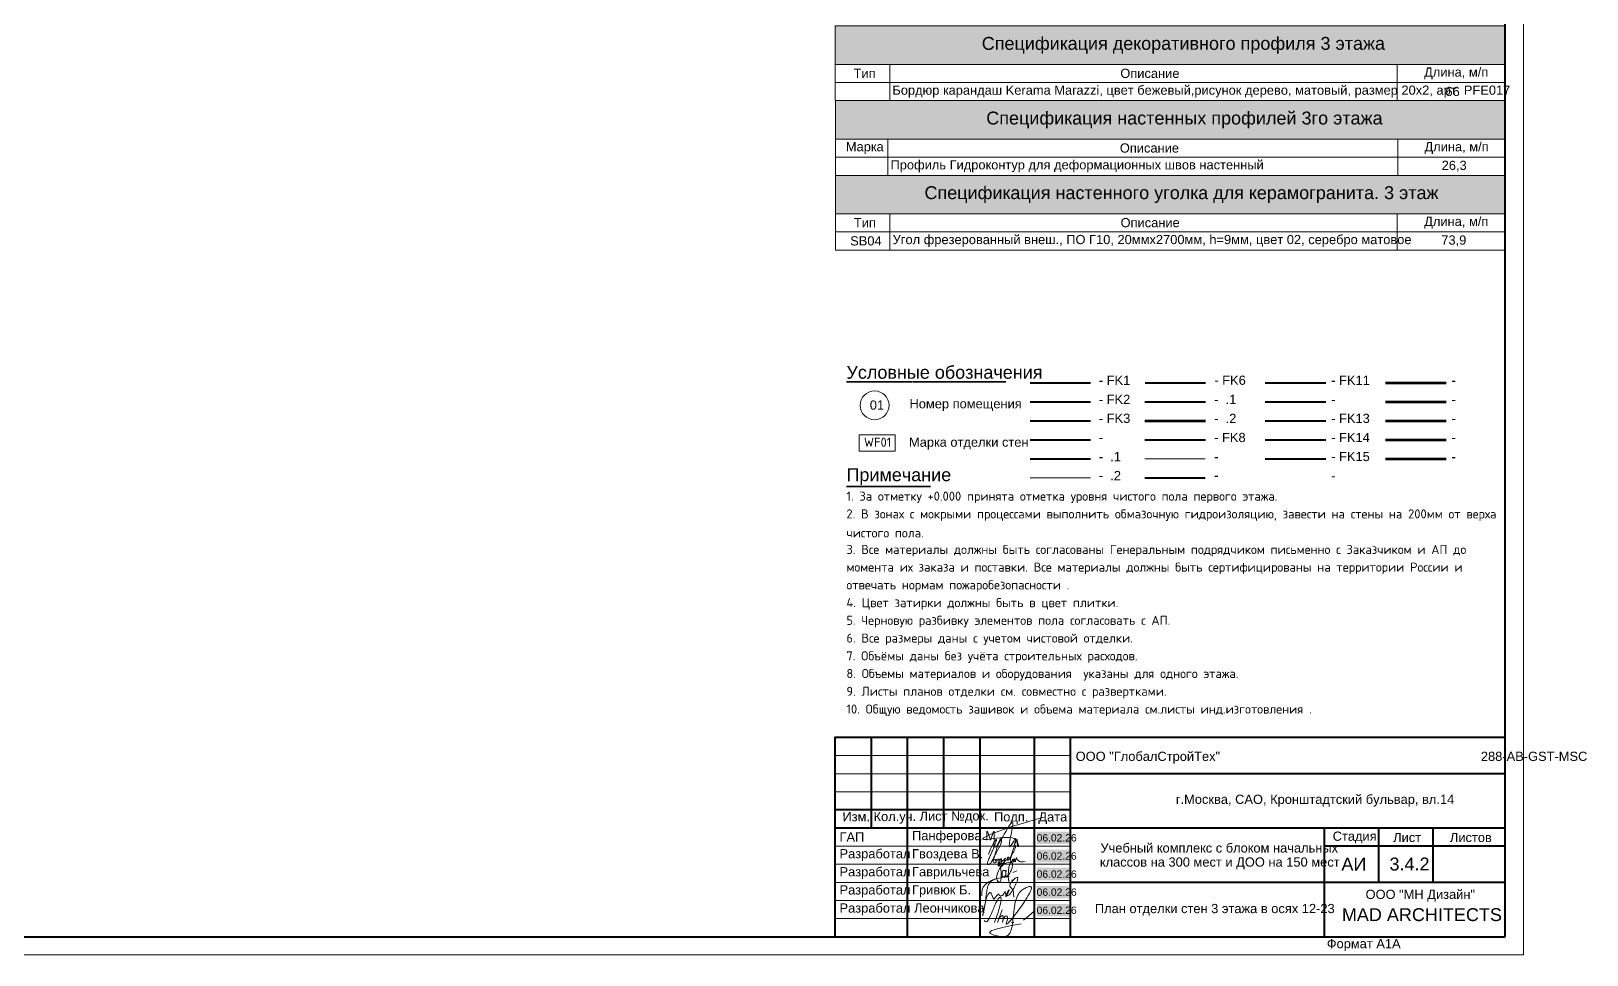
# Model space of a CAD drawing. Header units: millimetres. Extents: x -3817 to 677485, y -22715 to 103890.
# Drawn here: x 25296 to 26986, y -19807 to -18803 of the extents above; entities that cross this region are included whole.
import ezdxf

# ---------------------------------------------------------------- set-up
doc = ezdxf.new("R2010")
doc.units = ezdxf.units.MM
doc.layers.add('PDF _Геометрия', color=7, linetype='Continuous', true_color=0x1d1d1d)
doc.layers.add('PDF _Сплошная заливка', color=7, linetype='Continuous', true_color=0xffffff)
doc.layers.add('PDF _Текст', color=7, linetype='Continuous')
doc.styles.add('PDF Arial-BoldMT', font='arial.ttf')
doc.styles.add('PDF GOST-Common', font='arial.ttf')
doc.styles.add('PDF ISOCPEUR', font='isocpeur.ttf')

msp = doc.modelspace()

# ---------------------------------------------------------------- linework, layer by layer
at = {"layer": 'PDF _Геометрия', "color": 7, "lineweight": 9}
for points in [[(26917.1, -17468.5), (23606.2, -17468.5), (23606.2, -19807), (26917.1, -19807)], [(26169.7, -18879), (26169.7, -18859.3), (26228.8, -18859.3), (26779.9, -18859.3), (26897.4, -18859.3), (26897.4, -18879), (26779.9, -18879), (26228.8, -18879)], [(26169.9, -18960.2), (26169.9, -18940.4), (26226.7, -18940.4), (26780.9, -18940.4), (26897.3, -18940.4), (26897.3, -18960.2), (26780.9, -18960.2), (26226.7, -18960.2)], [(26170, -19041.3), (26170, -19021.6), (26229.1, -19021.6), (26780.2, -19021.6), (26897.3, -19021.6), (26897.3, -19041.3), (26780.2, -19041.3), (26229.1, -19041.3)], [(26234.8, -19259.9), (26195.5, -19259.9), (26195.5, -19242), (26234.8, -19242)], [(26247.9, -19669.2), (26385.7, -19669.2), (26385.7, -19688.9), (26247.9, -19688.9)], [(26247.9, -19767.6), (26385.7, -19767.6), (26385.7, -19787.3), (26247.9, -19787.3)]]:
    msp.add_lwpolyline(points, close=True, dxfattribs=at)
at = {"layer": 'PDF _Геометрия', "color": 7, "lineweight": 40}
msp.add_lwpolyline([(26897.5, -19787.3), (26897.5, -17488.2), (23685, -17488.2), (23685, -19787.3)], close=True, dxfattribs=at)
at = {"layer": 'PDF _Геометрия', "color": 7, "lineweight": 9}
for points in [[(26169.7, -18839.6), (26169.7, -18797.9), (26897.4, -18797.9), (26897.4, -18839.6), (26897.4, -18859.3)], [(26897.4, -18839.6), (26169.7, -18839.6), (26169.7, -18859.3)], [(26228.8, -18839.6), (26228.8, -18859.3), (26228.8, -18879)], [(26779.9, -18839.6), (26779.9, -18859.3), (26779.9, -18879)], [(26169.9, -18920.7), (26169.9, -18879), (26897.3, -18879), (26897.3, -18920.7), (26897.3, -18940.4)], [(26897.3, -18920.7), (26169.9, -18920.7), (26169.9, -18940.4)], [(26226.7, -18920.7), (26226.7, -18940.4), (26226.7, -18960.2)], [(26780.9, -18920.7), (26780.9, -18940.4), (26780.9, -18960.2)], [(26170, -19001.8), (26170, -18960.2), (26897.3, -18960.2), (26897.3, -19001.8), (26897.3, -19021.6)], [(26897.3, -19001.8), (26170, -19001.8), (26170, -19021.6)], [(26229.1, -19001.8), (26229.1, -19021.6), (26229.1, -19041.3)], [(26780.2, -19001.8), (26780.2, -19021.6), (26780.2, -19041.3)], [(26425, -19590.5), (26169.1, -19590.5)], [(26425, -19610.2), (26169.1, -19610.2)], [(26425, -19629.9), (26169.1, -19629.9)], [(26326.6, -19669.2), (26326.6, -19688.9)], [(26342.2, -19683.3), (26341.9, -19686.6), (26342, -19688.7), (26342.5, -19689.8), (26343.2, -19690), (26344.2, -19689.5), (26345.4, -19688.2), (26346.8, -19686.4), (26348.3, -19684.2), (26349.9, -19681.6), (26351.6, -19678.8), (26353.3, -19676), (26354.9, -19673.1), (26356.5, -19670.4), (26357.9, -19667.9), (26359.2, -19665.8), (26360.4, -19664.2), (26361.2, -19663.2), (26361.9, -19662.8), (26362.3, -19662.9), (26362.5, -19663.5), (26362.6, -19664.6), (26362.5, -19666), (26362.3, -19667.7), (26362, -19669.6), (26361.6, -19671.8), (26361.2, -19674), (26360.7, -19676.3), (26360.2, -19678.6), (26359.8, -19680.8), (26359.4, -19682.9), (26359, -19684.9), (26358.8, -19686.5), (26358.6, -19687.9), (26358.6, -19688.9), (26358.8, -19689.5), (26359.1, -19689.6), (26359.5, -19689.3), (26360.1, -19688.7), (26360.8, -19687.8), (26361.5, -19686.7), (26362.2, -19685.6), (26363, -19684.4), (26363.7, -19683.3), (26364.4, -19682.2), (26364.9, -19681.4), (26365.4, -19680.8), (26365.7, -19680.5), (26365.9, -19680.7), (26365.8, -19681.3), (26365.6, -19682.4), (26365.2, -19683.8), (26364.8, -19685.3), (26364.3, -19686.8), (26363.9, -19688), (26363.7, -19688.9), (26363.6, -19689.3), (26363.8, -19688.9), (26364.2, -19687.7), (26364.9, -19686), (26365.7, -19684.1), (26366.4, -19682.6), (26367, -19681.7), (26367.4, -19682.1), (26367.4, -19683.7), (26367.4, -19686.1), (26367.5, -19688.2), (26368, -19689.3), (26368.7, -19689.2), (26368.9, -19688.2), (26368.5, -19686.9), (26368.1, -19685.5), (26367.5, -19684.1), (26366.6, -19682.8), (26365.4, -19681.6), (26363.8, -19680.6), (26361.8, -19679.9), (26359.1, -19679.5), (26356, -19679.4), (26352.5, -19679.5), (26348.8, -19679.8), (26345, -19680.2), (26341.4, -19680.7), (26338, -19681.2), (26335, -19681.5), (26332.5, -19681.7), (26330.8, -19681.7), (26329.9, -19681.4), (26329.9, -19680.9), (26330.8, -19680), (26332.7, -19678.9), (26335.4, -19677.5), (26338.9, -19675.9), (26343.4, -19674.1), (26348.6, -19672.1), (26354.7, -19670), (26361.5, -19667.7), (26369.2, -19665.2), (26377.6, -19662.7), (26386.8, -19660), (26396.7, -19657.3)], [(26336.1, -19697.5), (26338.4, -19692.3), (26340.2, -19688.5), (26341.6, -19685.7), (26342.7, -19683.9), (26343.4, -19682.8), (26343.9, -19682.2), (26344.2, -19681.9), (26344.5, -19681.8), (26344.7, -19681.8), (26344.8, -19681.9), (26344.8, -19682.2), (26344.7, -19682.6), (26344.6, -19683.1), (26344.4, -19683.7), (26344.2, -19684.5), (26343.9, -19685.4), (26343.5, -19686.4), (26343.1, -19687.5), (26342.6, -19688.7), (26342.1, -19689.9), (26341.6, -19691.2), (26341.1, -19692.5), (26340.5, -19693.8), (26339.9, -19695.2), (26339.3, -19696.5), (26338.7, -19697.8), (26338.1, -19699.1), (26337.6, -19700.4), (26337.1, -19701.6), (26336.6, -19702.7), (26336.1, -19703.8), (26335.7, -19704.8), (26335.4, -19705.7), (26335.1, -19706.5), (26335, -19707.3), (26334.9, -19707.8), (26334.9, -19708.3), (26335.1, -19708.6), (26335.3, -19708.8), (26335.6, -19708.9), (26336, -19708.9), (26336.4, -19708.8), (26336.9, -19708.6), (26337.3, -19708.3), (26337.7, -19708), (26338.1, -19707.7), (26338.5, -19707.3), (26338.9, -19706.8), (26339.2, -19706.4), (26339.5, -19705.8), (26339.9, -19705.2), (26340.3, -19704.5), (26340.6, -19703.8), (26341.1, -19702.9), (26341.6, -19702), (26342.1, -19700.9), (26342.7, -19699.8), (26343.4, -19698.5), (26344.1, -19697.2), (26344.9, -19695.8), (26345.6, -19694.4), (26346.4, -19692.9), (26347.1, -19691.5), (26347.8, -19690.1), (26348.4, -19688.8), (26349, -19687.5), (26349.4, -19686.4), (26349.8, -19685.3), (26350.1, -19684.4), (26350.2, -19683.6), (26350.4, -19682.9), (26350.4, -19682.2), (26350.4, -19681.7), (26350.3, -19681.3), (26350.1, -19681), (26350, -19680.8), (26349.7, -19680.7), (26349.5, -19680.8), (26349.2, -19681), (26348.9, -19681.3), (26348.5, -19681.9), (26348.1, -19682.8), (26347.6, -19684), (26347, -19685.8), (26346.2, -19688.2), (26345.3, -19691.2), (26344.1, -19695), (26342.8, -19699.6), (26341.2, -19705.3), (26341.3, -19706.1), (26341.7, -19706.7), (26342.3, -19706.9), (26342.9, -19706.9), (26343.6, -19706.7), (26344.1, -19706.3), (26344.4, -19705.8), (26344.5, -19705.2), (26344.6, -19704.6), (26344.5, -19704.1), (26344.2, -19703.7), (26343.9, -19703.5), (26343.6, -19703.4), (26343.3, -19703.5), (26343.1, -19703.6), (26343, -19703.7), (26343, -19703.9), (26343.1, -19704), (26343.6, -19704), (26344.4, -19703.8), (26345.2, -19703.8), (26345.7, -19704.2), (26345.3, -19705.3)], [(26425, -19688.9), (26169.1, -19688.9)], [(26346.2, -19707.2), (26347.6, -19705.4), (26347.9, -19704.2), (26347.6, -19703.4), (26347, -19703), (26346.5, -19702.9), (26346.2, -19703.1), (26346.1, -19703.4), (26346.3, -19703.6), (26346.8, -19703.8), (26347.5, -19703.8), (26348.2, -19703.6), (26348.9, -19703.2), (26349.5, -19702.7), (26350, -19702.5), (26350.2, -19702.6), (26350.2, -19702.9), (26350.1, -19703.3), (26349.8, -19703.7), (26349.6, -19704.1), (26349.7, -19704.3), (26350.1, -19704.4), (26350.5, -19704.6), (26350.9, -19704.8), (26351.1, -19705.1), (26351.1, -19705.5), (26350.9, -19706.1), (26350.7, -19706.7), (26350.3, -19707.3), (26349.8, -19707.9), (26349.2, -19708.6), (26348.7, -19709.1), (26348.2, -19709.6), (26347.7, -19709.9), (26347.3, -19710.1), (26347, -19710.1), (26346.8, -19709.9), (26346.8, -19709.6), (26346.9, -19709.2), (26347.1, -19708.6), (26347.5, -19707.9), (26348.1, -19707.1), (26348.9, -19706.3), (26349.8, -19705.5), (26350.7, -19704.9), (26351.8, -19704.6), (26352.8, -19704.6), (26353.7, -19705.3)], [(26354.5, -19702.1), (26353.1, -19703), (26352.7, -19703.6), (26352.8, -19703.9), (26353, -19704.1), (26353.3, -19704.1), (26353.6, -19704), (26353.8, -19703.8), (26354, -19703.6), (26354.2, -19703.5), (26354.3, -19703.4), (26354.4, -19703.4), (26354.4, -19703.5), (26354.3, -19703.7), (26354.2, -19704), (26354.1, -19704.5), (26353.9, -19705.1), (26353.6, -19705.7), (26353.4, -19706.3), (26353.1, -19707), (26352.8, -19707.6), (26352.4, -19708.2), (26352.1, -19708.7), (26351.8, -19709.2), (26351.5, -19709.6), (26351.2, -19709.9), (26350.9, -19710.1), (26350.7, -19710.3), (26350.5, -19710.5), (26350.3, -19710.5), (26350.2, -19710.5), (26350.1, -19710.5), (26350.1, -19710.3), (26350.2, -19710.1), (26350.3, -19709.9), (26350.5, -19709.6), (26350.7, -19709.2), (26350.9, -19708.8), (26351.2, -19708.4), (26351.5, -19708), (26351.9, -19707.5), (26352.3, -19707), (26352.7, -19706.5), (26353.2, -19706), (26353.6, -19705.5), (26354.1, -19705), (26354.6, -19704.6), (26355.1, -19704.1), (26355.6, -19703.6), (26356, -19703.2), (26356.5, -19702.8), (26356.9, -19702.4), (26357.3, -19702.1), (26357.7, -19701.8), (26358, -19701.5), (26358.2, -19701.3), (26358.4, -19701.1), (26358.4, -19701), (26358.4, -19700.8), (26358.3, -19700.8), (26358.1, -19700.7), (26357.9, -19700.7), (26357.6, -19700.8), (26357.3, -19701), (26357.1, -19701.2), (26356.9, -19701.5), (26356.7, -19701.8), (26356.6, -19702.2), (26356.5, -19702.6), (26356.4, -19703), (26356.4, -19703.3), (26356.4, -19703.6), (26356.4, -19703.8), (26356.5, -19704), (26356.6, -19704.1), (26356.8, -19704.2), (26356.9, -19704.2), (26357.1, -19704.2), (26357.4, -19704.1), (26357.7, -19703.9), (26357.9, -19703.7), (26358.3, -19703.4), (26358.6, -19703), (26359, -19702.5), (26359.4, -19702), (26359.8, -19701.5), (26360.2, -19700.8), (26360.6, -19700.2), (26361.1, -19699.5), (26361.5, -19698.7), (26361.9, -19698), (26362.3, -19697.2), (26362.7, -19696.4), (26363.1, -19695.7), (26363.5, -19694.9), (26363.8, -19694.2), (26364.1, -19693.5), (26364.4, -19692.8), (26364.7, -19692.2), (26364.9, -19691.7), (26365, -19691.1), (26365.2, -19690.7), (26365.3, -19690.2), (26365.3, -19689.8), (26365.4, -19689.5), (26365.4, -19689.2), (26365.4, -19688.9), (26365.4, -19688.6), (26365.4, -19688.4), (26365.3, -19688.3), (26365.2, -19688.2), (26365.2, -19688.1), (26365.1, -19688), (26365, -19688), (26364.9, -19688.1), (26364.8, -19688.2), (26364.6, -19688.3), (26364.5, -19688.6), (26364.3, -19688.9), (26364.1, -19689.3), (26363.9, -19689.7), (26363.7, -19690.3), (26363.4, -19691), (26363.2, -19691.7), (26362.9, -19692.6), (26362.6, -19693.6), (26362.2, -19694.7), (26361.9, -19695.9), (26361.6, -19697.1), (26361.2, -19698.3), (26360.9, -19699.5), (26360.7, -19700.7), (26360.4, -19701.8), (26360.2, -19702.8), (26360, -19703.8), (26359.9, -19704.6), (26359.9, -19705.3)], [(26361.9, -19705.3), (26360.9, -19705.3), (26359.9, -19705.3), (26360.7, -19705.6), (26361.5, -19705.3), (26362.2, -19704.7), (26362.5, -19704.1), (26362.5, -19703.8), (26362.3, -19703.6), (26362.1, -19703.5), (26362, -19703.5), (26362.2, -19703.5), (26362.6, -19703.5), (26363.2, -19703.3), (26363.8, -19703), (26364.3, -19702.7), (26364.6, -19702.8), (26364.3, -19703.5), (26363.4, -19705.3)], [(26362.8, -19706), (26363.8, -19706), (26365, -19704.9), (26366.1, -19703.2), (26366.5, -19701.2), (26366.5, -19702.2), (26366.8, -19702.6), (26367.2, -19702.7), (26367.4, -19702.9), (26367.6, -19703.2), (26367.7, -19703.5), (26368, -19704), (26368.4, -19704.5), (26369, -19705), (26369.8, -19705.5), (26370.8, -19705.9), (26372.2, -19706), (26373.9, -19705.9), (26376.1, -19705.5)], [(26425, -19708.6), (26169.1, -19708.6)], [(26348.2, -19705.9), (26349.2, -19712.2), (26349.8, -19717.2), (26350, -19721.1), (26349.9, -19723.9), (26349.6, -19725.9), (26349, -19727.2), (26348.4, -19727.8), (26347.6, -19728), (26346.9, -19727.6), (26346.2, -19727), (26345.7, -19726), (26345.2, -19724.7), (26345, -19723.2), (26345.1, -19721.5), (26345.4, -19719.6), (26346.1, -19717.6), (26347, -19715.6), (26348.1, -19713.7), (26349.4, -19711.8), (26350.8, -19710.2), (26352.3, -19708.9), (26353.9, -19707.9), (26355.9, -19707.1), (26358.4, -19706.5), (26361.7, -19706), (26365.9, -19705.6)], [(26354.6, -19715.9), (26353.4, -19715.2), (26352.5, -19715.2), (26352, -19715.4), (26351.7, -19715.8), (26351.4, -19716.3), (26351.3, -19717), (26351.1, -19717.8), (26351.1, -19718.6), (26351, -19719.5), (26351, -19720.3), (26351.1, -19721), (26351.4, -19721.6), (26351.7, -19722), (26352.1, -19722.2), (26352.6, -19722.2), (26353.1, -19722.1), (26353.5, -19721.9), (26353.9, -19721.5), (26354.2, -19720.9), (26354.5, -19720.1), (26354.8, -19719.2), (26354.9, -19718.1), (26355.1, -19717.1), (26355.2, -19716.2), (26355.2, -19715.5), (26355.2, -19715.1), (26355.2, -19714.9), (26355.2, -19714.9), (26355.2, -19715.1), (26355.2, -19715.6), (26355.1, -19716.5), (26355, -19717.6), (26355, -19718.7), (26355, -19719.7), (26355, -19720.6), (26355.1, -19721.3), (26355.2, -19721.7), (26355.4, -19721.9), (26355.6, -19722), (26355.9, -19721.9), (26356.2, -19721.7), (26356.5, -19721.5), (26356.9, -19721.2), (26357.3, -19720.8), (26357.8, -19720.3), (26358.3, -19719.7), (26358.8, -19719), (26359.3, -19718.1), (26359.7, -19717.2), (26360.2, -19716.3), (26360.7, -19715.3), (26361.1, -19714.3), (26361.4, -19713.4), (26361.7, -19712.4), (26361.9, -19711.5), (26362.1, -19710.7), (26362.2, -19709.9), (26362.2, -19709.2), (26362.2, -19708.6), (26362.2, -19708.1), (26362.1, -19707.6), (26362, -19707.3), (26361.9, -19707), (26361.7, -19706.8), (26361.5, -19706.6), (26361.2, -19706.6), (26360.9, -19706.6), (26360.6, -19706.6), (26360.3, -19706.8), (26360, -19707.1), (26359.8, -19707.4), (26359.5, -19707.9), (26359.3, -19708.4), (26359, -19709), (26358.8, -19709.7), (26358.6, -19710.5), (26358.4, -19711.3), (26358.3, -19712.3), (26358.1, -19713.2), (26358, -19714.3), (26357.9, -19715.4), (26357.8, -19716.5), (26357.7, -19717.6), (26357.6, -19718.8), (26357.6, -19719.9), (26357.6, -19720.9), (26357.6, -19722), (26357.6, -19722.9), (26357.7, -19723.8), (26357.8, -19724.6), (26357.9, -19725.3), (26358.1, -19726), (26358.2, -19726.7), (26358.4, -19727.3), (26358.5, -19727.9), (26358.7, -19728.6), (26358.9, -19729.2)], [(26362.4, -19717.4), (26365.2, -19716.6), (26366.8, -19715.8)], [(26425, -19728.3), (26169.1, -19728.3)], [(26328.8, -19743), (26328.8, -19739.4), (26329.4, -19736.3), (26330.5, -19733.5), (26332.2, -19731.2), (26334.2, -19729.2), (26336.6, -19727.5), (26339.1, -19726.1), (26341.8, -19725), (26344.6, -19724.1), (26347.3, -19723.5), (26349.9, -19723), (26352.3, -19722.6), (26354.4, -19722.4), (26356.2, -19722.2), (26357.5, -19722.1), (26358.3, -19722), (26358.6, -19722), (26358.4, -19722), (26357.9, -19722), (26357, -19722.1), (26355.8, -19722.2), (26354.3, -19722.3), (26352.7, -19722.6), (26350.9, -19722.8), (26349.1, -19723.2), (26347.2, -19723.6), (26345.3, -19724.1), (26343.5, -19724.7), (26341.9, -19725.4), (26340.3, -19726.2), (26339, -19727.1), (26338, -19728.1), (26337.1, -19729.2), (26336.3, -19730.4), (26335.7, -19731.8), (26335.2, -19733.2), (26334.9, -19734.8), (26334.5, -19736.5), (26334.2, -19738.3), (26334, -19740.3), (26333.7, -19742.5), (26333.4, -19744.7), (26333.1, -19747.1), (26332.7, -19749.7), (26332.2, -19752.3), (26331.8, -19754.8), (26331.3, -19757.2), (26330.9, -19759.5), (26330.5, -19761.4), (26330.1, -19763), (26329.9, -19764.1), (26329.8, -19764.6), (26329.8, -19764.5), (26329.9, -19763.9), (26330.2, -19762.7), (26330.5, -19761.2), (26330.8, -19759.4), (26331.3, -19757.4), (26331.7, -19755.3), (26332.1, -19753.3), (26332.4, -19751.4), (26332.7, -19749.6), (26333.1, -19748), (26333.5, -19746.4), (26334, -19744.9), (26334.7, -19743.3), (26335.5, -19741.7), (26336.5, -19740.3), (26337.5, -19739.3), (26338.4, -19739.2), (26339.2, -19740), (26339.9, -19741.7), (26340.5, -19743.7), (26341.1, -19745.4), (26341.8, -19746.3), (26342.7, -19745.8), (26343.8, -19744.3), (26345.4, -19742.3), (26347.4, -19740.7), (26347.9, -19742.1), (26348.9, -19742.8), (26350.1, -19742.9), (26351.2, -19742.5), (26352.1, -19741.7), (26352.8, -19740.6), (26353.3, -19739.6), (26353.7, -19738.8), (26354, -19738.3), (26354.2, -19738.5), (26354.4, -19739.1), (26354.6, -19740.2), (26354.8, -19741.4), (26354.9, -19742.5), (26355.1, -19743.5), (26355.2, -19744), (26355.3, -19744), (26355.4, -19743.4), (26355.5, -19742.6), (26355.8, -19741.5), (26356.1, -19740.3), (26356.6, -19739.1), (26357.1, -19738.1), (26357.7, -19737.2), (26358.2, -19736.7), (26358.6, -19736.4), (26358.7, -19736.6), (26358.4, -19737.2), (26358, -19738.1), (26357.4, -19739.2), (26356.9, -19740.2), (26356.5, -19741.1), (26356.4, -19741.8), (26356.4, -19742.3), (26356.5, -19742.6), (26356.8, -19742.7), (26357.3, -19742.6), (26357.8, -19742.3), (26358.5, -19741.8), (26359.2, -19741.1), (26360, -19740.2), (26360.8, -19739), (26361.7, -19737.7), (26362.6, -19736.3), (26363.5, -19734.8), (26364.3, -19733.2), (26365.2, -19731.6), (26365.9, -19730), (26366.6, -19728.5), (26367.1, -19727.1), (26367.5, -19725.8), (26367.8, -19724.7), (26368, -19723.8), (26367.9, -19723.1), (26367.6, -19722.8), (26367.2, -19722.7), (26366.6, -19722.8), (26365.9, -19723.2), (26365.1, -19723.8), (26364.2, -19724.5), (26363.4, -19725.3), (26362.5, -19726.2), (26361.7, -19727.2), (26360.9, -19728.2), (26360.2, -19729.2), (26359.7, -19730.2), (26359.4, -19731.1), (26359.2, -19731.9), (26359.3, -19732.6), (26359.6, -19733.1), (26360.1, -19733.6), (26360.6, -19734.1), (26361.2, -19734.6), (26361.7, -19735.1), (26362.3, -19735.8), (26362.7, -19736.5), (26363, -19737.4), (26363.2, -19738.8), (26363.4, -19740.9), (26363.6, -19744.3)], [(26347.5, -19767.2), (26349.4, -19765.3), (26350.8, -19764.3), (26351.7, -19764.4), (26352.1, -19765.6), (26352, -19768), (26351.4, -19771.7), (26352.1, -19768.8), (26353.1, -19766.5), (26354.2, -19765.1), (26355.3, -19764.5), (26356.2, -19764.9), (26356.6, -19766.1), (26356.6, -19768.4), (26355.8, -19771.7), (26355.5, -19773.1), (26355.7, -19773.6), (26356.4, -19773.4), (26357.5, -19772.4), (26359, -19770.9), (26360.8, -19768.8), (26362.8, -19766.4), (26364.9, -19763.6), (26367.2, -19760.6), (26369.5, -19757.4), (26371.8, -19754.2), (26374, -19751), (26376, -19748), (26377.8, -19745.2), (26379.3, -19742.6), (26380.6, -19740.5), (26381.5, -19738.6), (26382.2, -19737), (26382.6, -19735.7), (26382.8, -19734.7), (26382.8, -19733.9), (26382.6, -19733.3), (26382.2, -19732.9), (26381.7, -19732.7), (26381, -19732.7), (26380.3, -19732.8), (26379.4, -19733), (26378.5, -19733.3), (26377.5, -19733.8), (26376.5, -19734.2), (26375.5, -19734.8), (26374.5, -19735.4), (26373.5, -19736), (26372.5, -19736.8), (26371.5, -19737.6), (26370.5, -19738.6), (26369.6, -19739.7), (26368.7, -19740.9), (26367.9, -19742.3), (26367.1, -19743.9), (26366.4, -19745.7), (26365.8, -19747.7), (26365.2, -19749.9), (26364.8, -19752.3), (26364.3, -19754.9), (26364, -19757.5), (26363.6, -19760.3), (26363.3, -19763.1), (26363, -19765.9), (26362.7, -19768.6), (26362.4, -19771.3), (26362.1, -19773.8), (26361.7, -19776.1), (26361.2, -19778.2), (26360.7, -19780), (26360.1, -19781.6), (26359.5, -19783), (26358.7, -19784.1), (26357.9, -19785.1), (26357, -19785.8), (26355.9, -19786.4), (26354.8, -19786.8), (26353.5, -19787), (26352.2, -19787.1), (26350.7, -19787.1), (26349, -19787), (26347.3, -19786.7), (26345.5, -19786.4), (26343.6, -19786), (26341.9, -19785.5), (26340.4, -19784.9), (26339.1, -19784.3), (26338.2, -19783.7), (26337.7, -19783), (26337.7, -19782.3), (26338.4, -19781.5), (26339.9, -19780.6), (26342.2, -19779.7), (26345.6, -19778.6), (26350.1, -19777.5), (26355.9, -19776.2), (26363, -19774.8), (26371.5, -19773.3)], [(26361.1, -19725.9), (26362.4, -19725.9), (26363.8, -19725.9)], [(26425, -19748), (26169.1, -19748)], [(26331.3, -19769.5), (26332.6, -19770.9), (26333.8, -19771), (26335.1, -19770.2), (26336.3, -19768.6), (26337.4, -19766.6), (26338.4, -19764.3), (26339.4, -19762.2), (26340.2, -19760.2), (26340.8, -19758.5), (26341.5, -19756.9), (26342, -19755.5), (26342.5, -19754.1), (26343.1, -19752.9), (26343.6, -19751.7), (26344.1, -19750.5), (26344.8, -19749.3), (26345.4, -19748.2), (26346.1, -19747.1), (26346.8, -19746.1), (26347.5, -19745.3), (26348.1, -19744.7), (26348.7, -19744.3), (26349.1, -19744.2), (26349.5, -19744.4), (26349.7, -19745), (26349.8, -19746), (26349.7, -19747.4), (26349.4, -19749.3), (26349, -19751.4), (26348.4, -19753.9), (26347.8, -19756.5), (26347, -19759.2), (26346.2, -19762), (26345.3, -19764.7), (26344.4, -19767.3), (26343.5, -19769.6), (26342.6, -19771.7)], [(26425, -19767.6), (26169.1, -19767.6)], [(26326.6, -19767.6), (26326.6, -19787.3)], [(26350.8, -19758.2), (26348.3, -19765), (26345.8, -19771.7)], [(26361.1, -19771.7), (26362.4, -19771.7), (26363.8, -19771.7)], [(26374.1, -19769.3), (26379.9, -19764.5), (26385.7, -19759.6)]]:
    msp.add_lwpolyline(points, dxfattribs=at)
at = {"layer": 'PDF _Геометрия', "color": 7, "lineweight": 35}
for points in [[(26181.8, -19184.6), (26253.2, -19184.6)], [(26253.8, -19184.6), (26258.1, -19184.6)], [(26258, -19184.6), (26355, -19184.6)], [(26181.8, -19298), (26273.2, -19298)]]:
    msp.add_lwpolyline(points, dxfattribs=at)
at = {"layer": 'PDF _Геометрия', "color": 231, "lineweight": 40, "true_color": 0xff80c0}
msp.add_lwpolyline([(26381.3, -19185.4), (26447.1, -19185.4)], dxfattribs=at)
at = {"layer": 'PDF _Геометрия', "color": 9, "lineweight": 40, "true_color": 0xd6bca3}
msp.add_lwpolyline([(26506.2, -19185.4), (26571.9, -19185.4)], dxfattribs=at)
at = {"layer": 'PDF _Геометрия', "color": 31, "lineweight": 40, "true_color": 0xe8ca86}
msp.add_lwpolyline([(26636.8, -19185.4), (26702.6, -19185.4)], dxfattribs=at)
at = {"layer": 'PDF _Геометрия', "color": 2, "lineweight": 60}
msp.add_lwpolyline([(26767.5, -19185.4), (26833.2, -19185.4)], dxfattribs=at)
at = {"layer": 'PDF _Геометрия', "color": 83, "lineweight": 40, "true_color": 0x85be7e}
msp.add_lwpolyline([(26381.3, -19206.1), (26447.1, -19206.1)], dxfattribs=at)
at = {"layer": 'PDF _Геометрия', "color": 11, "lineweight": 40, "true_color": 0xff8f59}
msp.add_lwpolyline([(26505.9, -19206.1), (26571.9, -19206.1)], dxfattribs=at)
at = {"layer": 'PDF _Геометрия', "color": 254, "lineweight": 40, "true_color": 0xc2dce7}
msp.add_lwpolyline([(26636.8, -19206.1), (26702.6, -19206.1)], dxfattribs=at)
at = {"layer": 'PDF _Геометрия', "color": 192, "lineweight": 60, "true_color": 0x6500ca}
msp.add_lwpolyline([(26767.5, -19206.1), (26833.2, -19206.1)], dxfattribs=at)
at = {"layer": 'PDF _Геометрия', "color": 41, "lineweight": 40, "true_color": 0xede76b}
msp.add_lwpolyline([(26381.3, -19226.8), (26447.1, -19226.8)], dxfattribs=at)
at = {"layer": 'PDF _Геометрия', "color": 230, "lineweight": 60, "true_color": 0xff0080}
msp.add_lwpolyline([(26505.9, -19226.8), (26571.9, -19226.8)], dxfattribs=at)
at = {"layer": 'PDF _Геометрия', "color": 5, "lineweight": 40}
msp.add_lwpolyline([(26636.8, -19226.8), (26702.6, -19226.8)], dxfattribs=at)
at = {"layer": 'PDF _Геометрия', "color": 171, "lineweight": 60, "true_color": 0x8080ff}
msp.add_lwpolyline([(26767.5, -19226.8), (26833.2, -19226.8)], dxfattribs=at)
at = {"layer": 'PDF _Геометрия', "color": 91, "lineweight": 40, "true_color": 0x50fe6a}
msp.add_lwpolyline([(26381.3, -19247.6), (26447.1, -19247.6)], dxfattribs=at)
at = {"layer": 'PDF _Геометрия', "color": 137, "lineweight": 40, "true_color": 0x408080}
msp.add_lwpolyline([(26505.9, -19247.6), (26571.9, -19247.6)], dxfattribs=at)
at = {"layer": 'PDF _Геометрия', "color": 7, "lineweight": 40, "true_color": 0xffd2ff}
msp.add_lwpolyline([(26636.8, -19247.6), (26702.6, -19247.6)], dxfattribs=at)
at = {"layer": 'PDF _Геометрия', "color": 120, "lineweight": 60, "true_color": 0x00ffb9}
msp.add_lwpolyline([(26767.5, -19247.6), (26833.2, -19247.6)], dxfattribs=at)
at = {"layer": 'PDF _Геометрия', "color": 171, "lineweight": 40, "true_color": 0x7171ff}
msp.add_lwpolyline([(26381.3, -19268.3), (26447.1, -19268.3)], dxfattribs=at)
at = {"layer": 'PDF _Геометрия', "color": 96, "lineweight": 20, "true_color": 0x008000}
msp.add_lwpolyline([(26505.9, -19268.3), (26571.6, -19268.3)], dxfattribs=at)
at = {"layer": 'PDF _Геометрия', "color": 33, "lineweight": 40, "true_color": 0xc89191}
msp.add_lwpolyline([(26636.8, -19268.3), (26702.6, -19268.3)], dxfattribs=at)
at = {"layer": 'PDF _Геометрия', "color": 8, "lineweight": 60, "true_color": 0x808080}
msp.add_lwpolyline([(26767.5, -19268.3), (26833.2, -19268.3)], dxfattribs=at)
at = {"layer": 'PDF _Геометрия', "color": 32, "lineweight": 20, "true_color": 0xd56a00}
msp.add_lwpolyline([(26381.3, -19288.9), (26447.1, -19288.9)], dxfattribs=at)
at = {"layer": 'PDF _Геометрия', "color": 254, "lineweight": 40, "true_color": 0xbdf0ee}
msp.add_lwpolyline([(26505.9, -19288.6), (26571.6, -19288.6)], dxfattribs=at)
at = {"layer": 'PDF _Геометрия', "color": 7, "lineweight": 40}
for points in [[(26897.5, -19570.8), (26169.1, -19570.8), (26169.1, -19787.3)], [(26208.5, -19570.8), (26208.5, -19669.2)], [(26247.9, -19570.8), (26247.9, -19787.3)], [(26287.2, -19570.8), (26287.2, -19669.2)], [(26326.6, -19570.8), (26326.6, -19787.3)], [(26385.7, -19570.8), (26385.7, -19787.3)], [(26425, -19570.8), (26425, -19787.3)], [(26897.5, -19610.2), (26425, -19610.2)], [(26425, -19649.5), (26169.1, -19649.5)], [(26897.5, -19669.2), (26169.1, -19669.2)], [(26700.6, -19669.2), (26700.6, -19787.3)], [(26759.7, -19669.2), (26759.7, -19728.3)], [(26818.7, -19669.2), (26818.7, -19728.3)], [(26897.5, -19688.9), (26700.6, -19688.9)], [(26897.5, -19728.3), (26425, -19728.3)]]:
    msp.add_lwpolyline(points, dxfattribs=at)
at = {"layer": 'PDF _Геометрия', "color": 7, "lineweight": 9}
msp.add_circle((26212.4, -19210), 15.7, dxfattribs=at)
at = {"layer": 'PDF _Сплошная заливка', "color": 7, "lineweight": 9, "true_color": 0xf0f0f0, "transparency": 33554559}
msp.add_solid([(26169.7, -18797.9), (26897.4, -18797.9), (26169.7, -18839.6), (26897.4, -18839.6)], dxfattribs=at)
at = {"layer": 'PDF _Сплошная заливка', "color": 7, "lineweight": 9, "true_color": 0xf3f3f3, "transparency": 33554559}
for points in [[(26169.9, -18879), (26897.3, -18879), (26169.9, -18920.7), (26897.3, -18920.7)], [(26170, -18960.2), (26897.3, -18960.2), (26170, -19001.8), (26897.3, -19001.8)]]:
    msp.add_solid(points, dxfattribs=at)
at = {"layer": 'PDF _Сплошная заливка', "lineweight": 9, "transparency": 33554559}
for points in [[(26388.4, -19673.1), (26423.6, -19673.1), (26388.4, -19686.6), (26423.6, -19686.6)], [(26388.4, -19692.7), (26423.6, -19692.7), (26388.4, -19706.3), (26423.6, -19706.3)], [(26388.4, -19712.4), (26423.6, -19712.4), (26388.4, -19726), (26423.6, -19726)], [(26388.4, -19732.1), (26423.6, -19732.1), (26388.4, -19745.7), (26423.6, -19745.7)], [(26388.4, -19751.8), (26423.6, -19751.8), (26388.4, -19765.3), (26423.6, -19765.3)]]:
    msp.add_solid(points, dxfattribs=at)

# ---------------------------------------------------------------- texts
at = {"layer": 'PDF _Текст', "attachment_point": 4}
for s, insert, char_height, style in [('Спецификация декоративного профиля 3 этажа', (26328.8, -18818.9), 14, 'PDF GOST-Common'), ('Длина, м/п', (26809.3, -18849.4), 10, 'PDF GOST-Common'), ('Тип', (26189.6, -18849.4), 10, 'PDF GOST-Common'), ('Описание', (26479.3, -18849.4), 10, 'PDF GOST-Common'), ('Бордюр карандаш Kerama Marazzi, цвет бежевый,рисунок дерево, матовый, размер 20х2, арт. PFE017', (26231.7, -18869.1), 10, 'PDF GOST-Common'), ('66', (26832.5, -18869.1), 10, 'PDF GOST-Common'), ('Спецификация настенных профилей 3го этажа', (26333.7, -18900), 14, 'PDF GOST-Common'), ('Марка', (26181.2, -18930.5), 10, 'PDF GOST-Common'), ('Описание', (26478.8, -18930.5), 10, 'PDF GOST-Common'), ('Длина, м/п', (26809.7, -18930.5), 10, 'PDF GOST-Common'), ('Профиль Гидроконтур для деформационных швов настенный', (26229.7, -18950.2), 10, 'PDF GOST-Common'), ('26,3', (26828.4, -18950.2), 10, 'PDF GOST-Common'), ('Спецификация настенного уголка для керамогранита. 3 этаж', (26266.6, -18981.1), 14, 'PDF GOST-Common'), ('Тип', (26189.9, -19011.6), 10, 'PDF GOST-Common'), ('Описание', (26479.6, -19011.6), 10, 'PDF GOST-Common'), ('Длина, м/п', (26809.4, -19011.6), 10, 'PDF GOST-Common'), ('SB04', (26185.9, -19031.4), 10, 'PDF GOST-Common'), ('Угол фрезерованный внеш., ПО Г10, 20ммх2700мм, h=9мм, цвет 02, серебро матовое', (26232, -19031.4), 10, 'PDF GOST-Common'), ('73,9', (26828, -19031.4), 10, 'PDF GOST-Common'), ('Условные обозначения', (26181.8, -19174.2), 14, 'PDF GOST-Common'), ('- FK1', (26456, -19182.8), 10, 'PDF GOST-Common'), ('- FK6', (26581.5, -19182.8), 10, 'PDF GOST-Common'), ('- FK11', (26708.4, -19182.8), 10, 'PDF GOST-Common'), ('-  ', (26839.1, -19182.8), 10, 'PDF GOST-Common'), ('01', (26207.2, -19209.8), 10, 'PDF GOST-Common'), ('Номер помещения', (26250.3, -19209.8), 10, 'PDF GOST-Common'), ('- FK2', (26456, -19203.5), 10, 'PDF GOST-Common'), ('-  .1', (26581.3, -19203.5), 10, 'PDF GOST-Common'), ('-  ', (26708.4, -19203.5), 10, 'PDF GOST-Common'), ('-  ', (26839.1, -19203.5), 10, 'PDF GOST-Common'), ('- FK3', (26456, -19224.2), 10, 'PDF GOST-Common'), ('-  .2', (26581.3, -19224.2), 10, 'PDF GOST-Common'), ('- FK13', (26708.4, -19224.2), 10, 'PDF GOST-Common'), ('-  ', (26839.1, -19224.2), 10, 'PDF GOST-Common'), ('WF01', (26200.8, -19250.1), 9.85, 'PDF ISOCPEUR'), ('Марка отделки стен', (26249.8, -19251.5), 10, 'PDF GOST-Common'), ('-  ', (26456, -19245), 10, 'PDF GOST-Common'), ('- FK8', (26581.3, -19245), 10, 'PDF GOST-Common'), ('- FK14', (26708.4, -19245), 10, 'PDF GOST-Common'), ('-  ', (26839.1, -19245), 10, 'PDF GOST-Common'), ('-  .1', (26456, -19265.7), 10, 'PDF GOST-Common'), ('- FK15', (26708.4, -19265.7), 10, 'PDF GOST-Common'), ('Примечание', (26181.8, -19287.5), 14, 'PDF GOST-Common'), ('-  .2', (26456, -19286.3), 10, 'PDF GOST-Common'), ('- ', (26581.3, -19265.7), 10, 'PDF GOST-Common'), ('-  ', (26839.1, -19265.7), 10, 'PDF GOST-Common'), ('-  ', (26581.3, -19286), 10, 'PDF GOST-Common'), ('-  ', (26708.4, -19286.5), 10, 'PDF GOST-Common'), ('1. За отметку +0.000 принята отметка уровня чистого пола первого этажа.', (26181.8, -19310), 9.847, 'PDF ISOCPEUR'), ('2. В зонах с мокрыми процессами выполнить обмазочную гидроизоляцию, завести на стены на 200мм от верха', (26181.8, -19329.3), 9.8467, 'PDF ISOCPEUR'), ('чистого пола.', (26181.8, -19348.6), 9.847, 'PDF ISOCPEUR'), ('3. Все материалы должны быть согласованы Генеральным подрядчиком письменно с Заказчиком и АП до', (26181.8, -19367.9), 9.847, 'PDF ISOCPEUR'), ('момента их заказа и поставки. Все материалы должны быть сертифицированы на территории России и', (26181.8, -19387.1), 9.847, 'PDF ISOCPEUR'), ('отвечать нормам пожаробезопасности .', (26181.8, -19406.4), 9.847, 'PDF ISOCPEUR'), ('4. Цвет затирки должны быть в цвет плитки.', (26181.8, -19425.7), 9.847, 'PDF ISOCPEUR'), ('5. Черновую разбивку элементов пола согласовать с АП.', (26181.8, -19444.9), 9.847, 'PDF ISOCPEUR'), ('6. Все размеры даны с учетом чистовой отделки.', (26181.8, -19464.2), 9.847, 'PDF ISOCPEUR'), ('7. Объёмы даны без учёта строительных расходов.', (26181.8, -19483.5), 9.847, 'PDF ISOCPEUR'), ('8. Объемы материалов и оборудования  указаны для одного этажа.', (26181.8, -19502.7), 9.847, 'PDF ISOCPEUR'), ('9. Листы планов отделки см. совместно с развертками.', (26181.8, -19522), 9.847, 'PDF ISOCPEUR'), ('10. Общую ведомость зашивок и объема материала см.листы инд.изготовления .', (26181.8, -19541.3), 9.847, 'PDF ISOCPEUR'), ('ООО "ГлобалСтройТех"                                                                         288-AB-GST-MSC', (26430.8, -19592.8), 9.9996, 'PDF GOST-Common'), ('г.Москва, САО, Кронштадтский бульвар, вл.14', (26539.6, -19639.5), 10, 'PDF GOST-Common'), ('Подп.', (26342.1, -19658.5), 10, 'PDF GOST-Common'), ('Дата', (26390.3, -19658.5), 10, 'PDF GOST-Common'), ('ГАП', (26174.3, -19678.9), 10, 'PDF GOST-Common'), ('Панферова М', (26253.1, -19678.9), 10, 'PDF GOST-Common'), ('06.02.26', (26388.4, -19679.9), 8, 'PDF GOST-Common'), ('Учебный комплекс с блоком начальных', (26457.7, -19690.9), 10, 'PDF GOST-Common'), ('Стадия', (26710, -19679.5), 10, 'PDF GOST-Common'), ('Лист', (26775.7, -19679.5), 10, 'PDF GOST-Common'), ('Листов', (26837.3, -19679.5), 10, 'PDF GOST-Common'), ('Разработал', (26174.3, -19698.6), 10, 'PDF GOST-Common'), ('Гвоздева В.', (26253.1, -19698.6), 10, 'PDF GOST-Common'), ('06.02.26', (26388.4, -19699.6), 8, 'PDF GOST-Common'), ('классов на 300 мест и ДОО на 150 мест', (26457.2, -19707.6), 10, 'PDF GOST-Common'), ('АИ', (26719.5, -19708.4), 14, 'PDF GOST-Common'), ('3.4.2', (26771.7, -19708.4), 14, 'PDF GOST-Common'), ('Разработал', (26174.3, -19718.2), 10, 'PDF GOST-Common'), ('Гаврильчева', (26253.1, -19718.2), 10, 'PDF GOST-Common'), ('06.02.26', (26388.4, -19719.3), 8, 'PDF GOST-Common'), ('Разработал', (26174.3, -19737.9), 10, 'PDF GOST-Common'), ('Гривюк Б.', (26253.1, -19737.9), 10, 'PDF GOST-Common'), ('06.02.26', (26388.4, -19738.9), 8, 'PDF GOST-Common'), ('ООО "МН Дизайн"', (26745.7, -19742.7), 10, 'PDF GOST-Common'), ('Разработал Леончикова', (26174.3, -19757.6), 10, 'PDF GOST-Common'), ('06.02.26', (26388.4, -19758.6), 8, 'PDF GOST-Common'), ('План отделки стен 3 этажа в осях 12-23', (26451.7, -19758.1), 10, 'PDF GOST-Common'), ('MAD ARCHITECTS', (26720, -19763.4), 14, 'PDF Arial-BoldMT'), ('Формат А1А', (26703.6, -19796.3), 10, 'PDF GOST-Common')]:
    msp.add_mtext(s, dxfattribs=dict(at, insert=insert, char_height=char_height, style=style))
at = {"layer": 'PDF _Текст', "insert": (26177.5, -19658.5), "char_height": 10, "attachment_point": 4, "rotation": 0.4234, "style": 'PDF GOST-Common'}
msp.add_mtext('Изм. Кол.уч. Лист №док.', dxfattribs=at)

doc.saveas('drawing.dxf')
